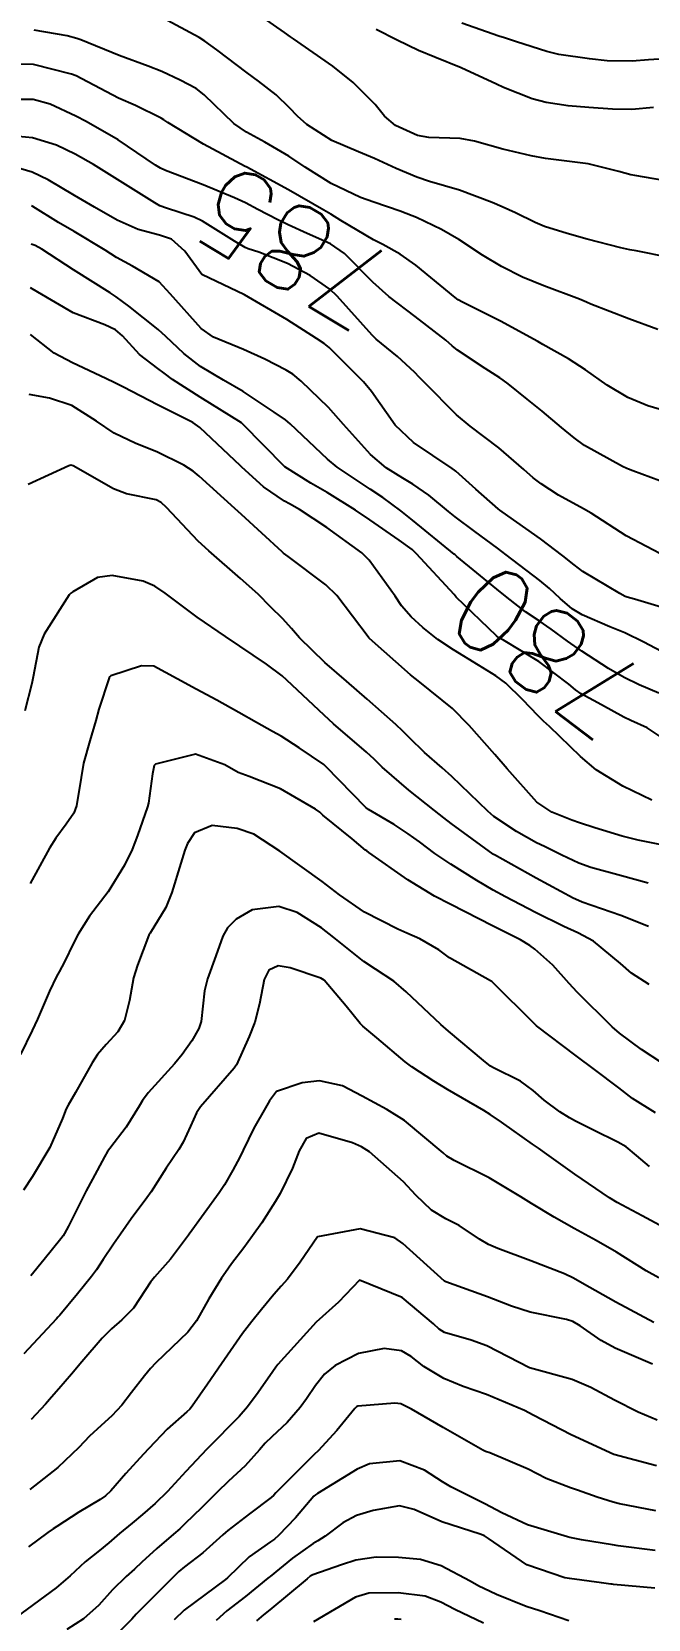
# Model space of a CAD drawing. Header units: metres. Extents: x 318500 to 325275, y 7408834 to 7428799.
# Drawn here: x 322427.6 to 322456.4, y 7422252.8 to 7422327.1 of the extents above; entities that cross this region are included whole.
import ezdxf
from ezdxf.enums import TextEntityAlignment as Align

# ---------------------------------------------------------------- set-up
doc = ezdxf.new("R2010")
doc.units = ezdxf.units.M
doc.header["$MEASUREMENT"] = 0
for name, color, linetype in [('Cotas', 45, 'Continuous'), ('Curvas de Nivel 1m', 11, 'Continuous'), ('Curvas de Nivel 5m', 15, 'Continuous'), ('Vias Primárias', 230, 'Continuous')]:
    doc.layers.add(name, color=color, linetype=linetype)
doc.styles.add('Style-STANDARD', font='STANDARD.shx')

msp = doc.modelspace()

# ---------------------------------------------------------------- linework, layer by layer
at = {"layer": 'Curvas de Nivel 1m', "flags": 128}
for points, elevation in [([(322457.623, 7422320.042), (322455.818, 7422320.346), (322455.628, 7422320.392), (322455.067, 7422320.546), (322453.635, 7422320.892), (322453.254, 7422320.948), (322451.638, 7422321.144), (322450.972, 7422321.268), (322449.644, 7422321.586), (322448.323, 7422321.961), (322447.652, 7422322.088), (322446.187, 7422322.127), (322445.653, 7422322.222), (322444.624, 7422322.686), (322444.104, 7422323.133), (322443.67, 7422323.673), (322442.645, 7422324.71), (322441.691, 7422325.468), (322439.855, 7422326.748), (322439.711, 7422326.844), (322439.425, 7422327.043), (322437.732, 7422328.232)], 789), ([(322457.424, 7422316.512), (322455.88, 7422316.832), (322455.583, 7422316.881), (322455.159, 7422316.969), (322453.588, 7422317.383), (322452.652, 7422317.636), (322451.594, 7422317.976), (322451.159, 7422318.16), (322450.238, 7422318.61), (322449.604, 7422318.896), (322449.137, 7422319.094), (322447.615, 7422319.669), (322446.208, 7422320.074), (322445.624, 7422320.272), (322444.653, 7422320.685), (322443.637, 7422321.143), (322442.884, 7422321.465), (322441.649, 7422321.987), (322440.473, 7422322.738), (322440.044, 7422323.125), (322439.668, 7422323.519), (322439.038, 7422324.124), (322438.21, 7422324.772), (322437.686, 7422325.158), (322436.262, 7422326.234), (322435.708, 7422326.638), (322435.437, 7422326.804), (322433.724, 7422327.734)], 788), ([(322464.924, 7422327.21), (322463.718, 7422326.931), (322463.313, 7422326.839), (322461.936, 7422326.457), (322461.767, 7422326.402), (322461.709, 7422326.378), (322460.262, 7422325.914), (322459.7, 7422325.845), (322458.35, 7422325.85), (322457.7, 7422325.847), (322456.457, 7422325.77), (322455.697, 7422325.705), (322454.527, 7422325.722), (322453.699, 7422325.81), (322452.266, 7422326.017), (322451.703, 7422326.148), (322450.281, 7422326.611), (322449.713, 7422326.796), (322449.459, 7422326.877), (322447.723, 7422327.475)], 791), ([(322456.892, 7422313.157), (322455.537, 7422313.643), (322453.763, 7422314.342), (322453.548, 7422314.43), (322453.228, 7422314.565), (322451.559, 7422315.199), (322450.565, 7422315.605), (322449.572, 7422316.096), (322448.694, 7422316.629), (322447.587, 7422317.356), (322446.77, 7422317.83), (322445.597, 7422318.388), (322445.398, 7422318.473), (322444.842, 7422318.681), (322443.606, 7422319.107), (322442.988, 7422319.327), (322441.619, 7422319.973), (322440.403, 7422320.738), (322439.638, 7422321.258), (322438.509, 7422321.906), (322437.654, 7422322.375), (322437.056, 7422322.786), (322435.673, 7422324.119), (322435.29, 7422324.42), (322434.545, 7422324.817), (322433.686, 7422325.211), (322433.057, 7422325.472), (322431.697, 7422325.972), (322429.895, 7422326.691), (322429.708, 7422326.765), (322429.262, 7422326.887), (322427.713, 7422327.143)], 787), ([(322457.481, 7422309.266), (322456.427, 7422309.584), (322455.491, 7422309.969), (322454.515, 7422310.55), (322453.507, 7422311.262), (322452.717, 7422311.777), (322451.519, 7422312.448), (322451.431, 7422312.504), (322451.284, 7422312.594), (322449.534, 7422313.537), (322447.757, 7422314.427), (322447.549, 7422314.54), (322447.407, 7422314.642), (322445.572, 7422316.167), (322444.845, 7422316.681), (322444.023, 7422317.132), (322443.587, 7422317.351), (322442.062, 7422318.248), (322441.598, 7422318.544), (322441.483, 7422318.606), (322441.269, 7422318.725), (322439.614, 7422319.677), (322437.666, 7422320.743), (322437.63, 7422320.763), (322437.59, 7422320.78), (322435.645, 7422321.818), (322433.977, 7422322.825), (322433.789, 7422322.956), (322433.662, 7422323.032), (322432.451, 7422323.631), (322431.671, 7422323.975), (322429.949, 7422324.877), (322429.682, 7422325.016), (322429.471, 7422325.096), (322427.69, 7422325.551), (322427.051, 7422325.558)], 786), ([(322457.311, 7422302.511), (322455.404, 7422303.498), (322453.774, 7422304.556), (322453.422, 7422304.766), (322452.249, 7422305.399), (322451.433, 7422305.93), (322451.063, 7422306.222), (322450.627, 7422306.602), (322449.455, 7422307.616), (322448.119, 7422308.634), (322447.478, 7422309.163), (322445.989, 7422310.663), (322445.749, 7422310.913), (322445.505, 7422311.163), (322444.722, 7422311.892), (322443.723, 7422312.697), (322443.523, 7422312.882), (322441.899, 7422314.717), (322441.555, 7422315.045), (322440.627, 7422315.671), (322439.572, 7422316.234), (322438.221, 7422316.77), (322437.732, 7422316.929), (322437.582, 7422316.993), (322437.089, 7422317.281), (322435.594, 7422318.216), (322435.197, 7422318.407), (322433.902, 7422318.825), (322433.602, 7422318.938), (322433.369, 7422319.069), (322431.62, 7422320.169), (322430.494, 7422320.871), (322429.637, 7422321.351), (322428.767, 7422321.769), (322427.648, 7422322.118), (322426.335, 7422322.244)], 784), ([(322457.363, 7422300.068), (322455.794, 7422300.534), (322455.464, 7422300.632), (322455.371, 7422300.668), (322455.116, 7422300.799), (322453.383, 7422301.84), (322452.971, 7422302.153), (322452.451, 7422302.574), (322451.401, 7422303.354), (322449.607, 7422304.617), (322449.498, 7422304.696), (322449.421, 7422304.765), (322448.371, 7422305.691), (322447.439, 7422306.528), (322447.377, 7422306.578), (322447.272, 7422306.643), (322445.458, 7422307.87), (322444.61, 7422308.683), (322443.493, 7422310.249), (322443.13, 7422310.704), (322441.516, 7422312.306), (322441.285, 7422312.49), (322440.927, 7422312.729), (322439.533, 7422313.625), (322437.55, 7422314.78), (322435.564, 7422315.717), (322434.771, 7422316.812), (322434.136, 7422317.373), (322433.587, 7422317.568), (322432.581, 7422317.836), (322431.594, 7422318.269), (322430.537, 7422318.871), (322429.608, 7422319.414), (322428.369, 7422320.148), (322427.624, 7422320.508), (322426.188, 7422320.932)], 783), ([(322457.332, 7422297.946), (322456.242, 7422298.526), (322455.346, 7422298.964), (322454.647, 7422299.251), (322453.359, 7422299.803), (322452.888, 7422300.093), (322452.325, 7422300.576), (322451.825, 7422301.041), (322451.372, 7422301.412), (322449.798, 7422302.614), (322449.394, 7422302.919), (322448.339, 7422303.698), (322447.416, 7422304.383), (322447.1, 7422304.645), (322446.177, 7422305.408), (322445.432, 7422305.914), (322444.961, 7422306.203), (322444.191, 7422306.689), (322443.449, 7422307.3), (322442.187, 7422308.713), (322441.482, 7422309.497), (322440.209, 7422310.739), (322439.819, 7422311.061), (322439.505, 7422311.255), (322438.505, 7422311.76), (322437.514, 7422312.209), (322436.108, 7422312.794), (322435.526, 7422313.195), (322434.073, 7422314.822), (322433.558, 7422315.38), (322432.312, 7422316.106), (322431.575, 7422316.522), (322431.033, 7422316.865), (322429.588, 7422317.729), (322428.853, 7422318.151), (322427.649, 7422318.909), (322427.6, 7422318.938)], 782), ([(322456.942, 7422296.151), (322456.024, 7422296.529), (322455.315, 7422296.872), (322454.579, 7422297.29), (322453.333, 7422298.102), (322452.668, 7422298.57), (322451.901, 7422299.134), (322451.349, 7422299.519), (322450.706, 7422299.952), (322449.842, 7422300.613), (322449.366, 7422301.002), (322447.489, 7422302.539), (322447.39, 7422302.622), (322447.369, 7422302.64), (322445.414, 7422304.241), (322444.866, 7422304.678), (322444.035, 7422305.3), (322443.43, 7422305.691), (322441.897, 7422306.715), (322441.446, 7422307.089), (322439.7, 7422308.747), (322439.473, 7422308.933), (322438.952, 7422309.284), (322437.492, 7422310.247), (322436.573, 7422310.789), (322435.506, 7422311.427), (322434.725, 7422312.025), (322433.877, 7422312.825), (322433.525, 7422313.149), (322432.152, 7422314.239), (322431.547, 7422314.68), (322431.274, 7422314.863), (322429.566, 7422315.946), (322428.082, 7422316.902), (322427.759, 7422317.084), (322427.582, 7422317.138)], 781), ([(322456.616, 7422291.143), (322455.249, 7422291.789), (322454.008, 7422292.553), (322453.269, 7422293.177), (322451.826, 7422294.582), (322451.547, 7422294.841), (322451.295, 7422295.078), (322450.554, 7422295.853), (322449.775, 7422296.613), (322449.315, 7422296.95), (322448.503, 7422297.447), (322447.333, 7422298.172), (322446.6, 7422298.651), (322445.893, 7422299.209), (322445.35, 7422299.709), (322444.908, 7422300.229), (322444.601, 7422300.681), (322443.385, 7422302.36), (322443.039, 7422302.704), (322441.408, 7422303.896), (322440.13, 7422304.739), (322439.667, 7422304.991), (322439.424, 7422305.123), (322438.451, 7422305.786), (322437.439, 7422306.712), (322437.374, 7422306.781), (322435.467, 7422308.573), (322435.133, 7422308.805), (322433.482, 7422309.631), (322431.896, 7422310.452), (322431.497, 7422310.65), (322431.076, 7422310.864), (322429.507, 7422311.599), (322428.661, 7422312.042), (322427.548, 7422312.91)], 779), ([(322457.215, 7422289.02), (322455.965, 7422289.276), (322455.219, 7422289.461), (322453.938, 7422289.838), (322453.225, 7422290.074), (322452.864, 7422290.203), (322451.933, 7422290.579), (322451.237, 7422291.043), (322449.849, 7422292.611), (322449.27, 7422293.277), (322448.061, 7422294.632), (322447.292, 7422295.431), (322445.753, 7422296.663), (322445.315, 7422297.005), (322443.401, 7422298.699), (322443.374, 7422298.733), (322443.341, 7422298.784), (322441.88, 7422300.715), (322441.367, 7422301.209), (322439.594, 7422302.539), (322439.389, 7422302.694), (322439.322, 7422302.751), (322437.416, 7422304.505), (322437.11, 7422304.783), (322435.435, 7422306.288), (322435.159, 7422306.526), (322434.721, 7422306.811), (322433.449, 7422307.429), (322432.48, 7422307.819), (322431.462, 7422308.31), (322430.635, 7422308.868), (322429.481, 7422309.604), (322428.436, 7422309.946), (322427.488, 7422310.109)], 778), ([(322456.448, 7422287.265), (322455.196, 7422287.598), (322453.762, 7422287.994), (322453.204, 7422288.19), (322452.395, 7422288.572), (322451.595, 7422288.965), (322451.216, 7422289.151), (322450.287, 7422289.67), (322449.228, 7422290.38), (322448.935, 7422290.623), (322447.254, 7422292.248), (322446.808, 7422292.647), (322445.974, 7422293.367), (322445.274, 7422294.056), (322444.97, 7422294.368), (322444.641, 7422294.68), (322443.297, 7422295.865), (322442.328, 7422296.71), (322441.323, 7422297.572), (322440.13, 7422298.738), (322439.763, 7422299.162), (322439.349, 7422299.618), (322438.78, 7422300.185), (322438.19, 7422300.768), (322437.371, 7422301.508), (322435.885, 7422302.795), (322435.397, 7422303.251), (322433.911, 7422304.823), (322433.664, 7422305.068), (322433.424, 7422305.181), (322432.039, 7422305.463), (322431.428, 7422305.705), (322429.541, 7422306.777), (322429.439, 7422306.803), (322429.335, 7422306.778), (322427.43, 7422305.898)], 777), ([(322456.45, 7422285.231), (322455.168, 7422285.749), (322453.36, 7422286.376), (322453.178, 7422286.444), (322452.933, 7422286.564), (322451.194, 7422287.493), (322449.249, 7422288.579), (322449.21, 7422288.603), (322449.182, 7422288.62), (322447.224, 7422290.05), (322446.887, 7422290.306), (322446.445, 7422290.652), (322445.244, 7422291.607), (322444, 7422292.689), (322443.625, 7422293.056), (322443.267, 7422293.385), (322441.726, 7422294.716), (322441.286, 7422295.112), (322439.543, 7422296.747), (322439.313, 7422296.953), (322438.587, 7422297.495), (322437.333, 7422298.342), (322436.664, 7422298.787), (322435.349, 7422299.695), (322434.713, 7422300.169), (322433.845, 7422300.823), (322433.365, 7422301.141), (322432.823, 7422301.383), (322431.372, 7422301.646), (322430.682, 7422301.556), (322429.534, 7422300.878), (322429.426, 7422300.813), (322429.359, 7422300.747), (322428.184, 7422298.897), (322427.943, 7422298.288), (322427.674, 7422296.905), (322427.611, 7422296.6), (322427.286, 7422295.323)], 776), ([(322457.075, 7422278.862), (322456.134, 7422279.475), (322455.096, 7422280.242), (322454.752, 7422280.543), (322453.124, 7422282.159), (322452.748, 7422282.566), (322451.985, 7422283.424), (322451.146, 7422284.173), (322450.901, 7422284.348), (322450.472, 7422284.6), (322449.16, 7422285.268), (322447.881, 7422285.921), (322447.175, 7422286.276), (322446.446, 7422286.651), (322445.191, 7422287.417), (322443.366, 7422288.698), (322443.274, 7422288.763), (322443.211, 7422288.805), (322442.588, 7422289.335), (322441.227, 7422290.433), (322441.077, 7422290.571), (322440.882, 7422290.725), (322439.244, 7422291.671), (322437.774, 7422292.25), (322437.255, 7422292.439), (322436.642, 7422292.786), (322435.265, 7422293.295), (322433.396, 7422292.828), (322433.335, 7422292.753), (322433.253, 7422292.364), (322433.06, 7422291.004), (322433.017, 7422290.832), (322432.554, 7422289.492), (322432.299, 7422288.839), (322431.937, 7422288.098), (322431.18, 7422286.85), (322430.306, 7422285.719), (322429.77, 7422284.871), (322429.561, 7422284.457), (322429.13, 7422283.572), (322428.889, 7422283.118), (322428.756, 7422282.885), (322428.437, 7422282.214), (322427.88, 7422280.898), (322427.628, 7422280.366), (322427.075, 7422279.244)], 774), ([(322456.787, 7422276.514), (322455.712, 7422277.186), (322455.061, 7422277.679), (322453.928, 7422278.551), (322453.079, 7422279.19), (322451.22, 7422280.588), (322451.101, 7422280.69), (322449.176, 7422282.619), (322449.148, 7422282.638), (322449.13, 7422282.652), (322449.06, 7422282.691), (322447.141, 7422283.769), (322446.643, 7422284.145), (322445.765, 7422284.661), (322445.154, 7422284.921), (322444.724, 7422285.109), (322443.168, 7422285.909), (322442.009, 7422286.712), (322441.189, 7422287.334), (322439.21, 7422288.75), (322437.992, 7422289.542), (322437.216, 7422289.814), (322436.043, 7422289.962), (322435.212, 7422289.619), (322434.89, 7422289.119), (322434.77, 7422288.806), (322434.578, 7422288.194), (322434.161, 7422286.815), (322433.874, 7422286.114), (322433.151, 7422284.927), (322433.111, 7422284.87), (322433.089, 7422284.831), (322432.553, 7422283.419), (322432.371, 7422282.838), (322432.174, 7422281.775), (322431.949, 7422280.842), (322431.636, 7422280.301), (322431.083, 7422279.711), (322430.682, 7422279.25), (322430.435, 7422278.86), (322429.646, 7422277.462), (322429.309, 7422276.876), (322429.222, 7422276.703), (322429.041, 7422276.255), (322428.445, 7422274.889), (322427.643, 7422273.543), (322427.227, 7422272.906)], 773), ([(322456.498, 7422274.004), (322455.887, 7422274.527), (322455.41, 7422274.919), (322455.029, 7422275.148), (322453.886, 7422275.703), (322453.043, 7422276.12), (322452.761, 7422276.28), (322452.308, 7422276.571), (322451.581, 7422277.108), (322451.06, 7422277.555), (322450.463, 7422277.998), (322449.202, 7422278.618), (322449.071, 7422278.693), (322448.737, 7422278.961), (322447.095, 7422280.336), (322446.741, 7422280.645), (322445.123, 7422282.181), (322444.544, 7422282.679), (322443.685, 7422283.241), (322443.139, 7422283.59), (322441.737, 7422284.714), (322441.157, 7422285.164), (322440.02, 7422285.885), (322439.171, 7422286.171), (322437.922, 7422286.009), (322437.162, 7422285.569), (322436.762, 7422285.17), (322436.537, 7422284.779), (322436.216, 7422283.859), (322435.819, 7422282.79), (322435.691, 7422282.222), (322435.531, 7422280.794), (322435.425, 7422280.465), (322435.086, 7422279.884), (322434.635, 7422279.248), (322434.276, 7422278.812), (322433.056, 7422277.446), (322432.788, 7422277.098), (322432.637, 7422276.834), (322432.025, 7422275.851), (322431.256, 7422274.848), (322431.155, 7422274.711), (322431.014, 7422274.464), (322430.443, 7422273.414), (322430.147, 7422272.863), (322429.322, 7422271.223), (322429.142, 7422270.877), (322429.077, 7422270.769), (322428.966, 7422270.627), (322428.179, 7422269.664), (322427.564, 7422268.901)], 772), ([(322456.977, 7422271.26), (322456.165, 7422271.705), (322454.988, 7422272.33), (322454.631, 7422272.544), (322453.006, 7422273.645), (322451.707, 7422274.58), (322451.303, 7422274.864), (322451.027, 7422275.048), (322449.577, 7422276.077), (322449.047, 7422276.44), (322448.751, 7422276.623), (322447.06, 7422277.612), (322446.417, 7422278.003), (322445.378, 7422278.665), (322445.073, 7422278.895), (322443.754, 7422280.02), (322443.098, 7422280.571), (322442.975, 7422280.692), (322442.31, 7422281.504), (322441.283, 7422282.718), (322441.131, 7422282.822), (322439.696, 7422283.302), (322439.136, 7422283.388), (322438.703, 7422283.185), (322438.481, 7422282.756), (322438.263, 7422281.608), (322438.045, 7422280.761), (322437.768, 7422280.085), (322437.182, 7422278.769), (322437.143, 7422278.695), (322437.068, 7422278.598), (322435.493, 7422276.793), (322435.318, 7422276.524), (322435.036, 7422275.889), (322434.687, 7422275.143), (322434.483, 7422274.808), (322433.891, 7422273.932), (322433.194, 7422272.827), (322432.987, 7422272.537), (322432.257, 7422271.557), (322431.756, 7422270.842), (322431.433, 7422270.375), (322430.952, 7422269.662), (322430.632, 7422269.168), (322430.403, 7422268.858), (322429.739, 7422268.056), (322428.913, 7422267.056), (322428.833, 7422266.959), (322428.762, 7422266.882), (322427.237, 7422265.248)], 771), ([(322456.711, 7422266.715), (322454.927, 7422267.665), (322453.358, 7422268.554), (322452.943, 7422268.785), (322452.532, 7422268.98), (322450.955, 7422269.598), (322449.402, 7422270.167), (322448.966, 7422270.354), (322448.548, 7422270.616), (322447.599, 7422271.253), (322446.979, 7422271.566), (322446.302, 7422271.969), (322445.569, 7422272.661), (322444.999, 7422273.289), (322443.41, 7422274.686), (322443.023, 7422274.92), (322442.612, 7422275.111), (322441.033, 7422275.56), (322440.448, 7422275.309), (322440.116, 7422274.734), (322439.809, 7422273.936), (322439.222, 7422272.747), (322438.986, 7422272.348), (322438.361, 7422271.372), (322437.932, 7422270.76), (322437.524, 7422270.202), (322436.95, 7422269.458), (322436.661, 7422269.057), (322436.474, 7422268.777), (322435.893, 7422267.818), (322435.305, 7422266.794), (322434.905, 7422266.256), (322433.416, 7422264.822), (322433.159, 7422264.553), (322432.881, 7422264.21), (322432.275, 7422263.43), (322431.815, 7422262.84), (322431.353, 7422262.344), (322430.846, 7422261.9), (322430.301, 7422261.395), (322429.802, 7422260.865), (322428.821, 7422259.933), (322427.517, 7422258.899)], 769), ([(322456.641, 7422264.764), (322454.9, 7422265.51), (322454.236, 7422265.873), (322453.262, 7422266.555), (322452.913, 7422266.758), (322452.62, 7422266.858), (322450.919, 7422267.201), (322450.045, 7422267.477), (322448.929, 7422267.908), (322446.971, 7422268.608), (322446.94, 7422268.622), (322446.918, 7422268.64), (322444.966, 7422270.412), (322444.596, 7422270.674), (322442.974, 7422271.091), (322440.97, 7422270.72), (322440.156, 7422269.527), (322439.562, 7422268.741), (322439.275, 7422268.405), (322438.929, 7422268.013), (322438.349, 7422267.325), (322437.895, 7422266.76), (322437.468, 7422266.201), (322436.896, 7422265.39), (322436.481, 7422264.776), (322435.829, 7422263.832), (322435.109, 7422262.796), (322434.993, 7422262.663), (322434.856, 7422262.536), (322433.937, 7422261.721), (322433.089, 7422260.826), (322432.827, 7422260.549), (322432.002, 7422259.655), (322431.305, 7422258.845), (322431.051, 7422258.603), (322430.804, 7422258.432), (322429.815, 7422257.845), (322428.784, 7422257.172), (322428.61, 7422257.055), (322428.36, 7422256.886), (322427.447, 7422256.222)], 768), ([(322456.855, 7422262.149), (322455.97, 7422262.519), (322454.868, 7422263.082), (322453.753, 7422263.671), (322452.882, 7422264.04), (322450.89, 7422264.59), (322448.9, 7422265.626), (322448.168, 7422265.887), (322446.906, 7422266.244), (322446.658, 7422266.394), (322446.4, 7422266.648), (322444.928, 7422267.879), (322442.94, 7422268.69), (322441.961, 7422267.667), (322440.91, 7422266.72), (322439.119, 7422264.747), (322439.018, 7422264.618), (322438.885, 7422264.424), (322438.191, 7422263.436), (322437.697, 7422262.762), (322437.307, 7422262.311), (322436.846, 7422261.842), (322436.311, 7422261.305), (322435.802, 7422260.785), (322434.819, 7422259.738), (322433.955, 7422258.813), (322433.379, 7422258.243), (322432.793, 7422257.729), (322432.301, 7422257.321), (322431.715, 7422256.841), (322431.212, 7422256.407), (322430.768, 7422256.042), (322430.107, 7422255.512), (322429.401, 7422254.87), (322428.744, 7422254.297), (322426.86, 7422252.908)], 767), ([(322456.825, 7422260.001), (322454.83, 7422260.53), (322452.843, 7422261.454), (322451.06, 7422262.384), (322450.858, 7422262.49), (322450.654, 7422262.592), (322448.871, 7422263.341), (322447.786, 7422263.717), (322446.882, 7422264.091), (322445.945, 7422264.654), (322445.347, 7422265.116), (322444.897, 7422265.387), (322444.084, 7422265.493), (322442.896, 7422265.265), (322441.798, 7422264.706), (322441.305, 7422264.293), (322440.876, 7422263.761), (322440.457, 7422263.135), (322440.169, 7422262.73), (322439.558, 7422262.03), (322438.839, 7422261.358), (322438.527, 7422261.061), (322438.258, 7422260.756), (322437.583, 7422260.002), (322436.815, 7422259.283), (322436.281, 7422258.778), (322435.542, 7422258.046), (322434.788, 7422257.309), (322434.526, 7422257.062), (322434.233, 7422256.808), (322433.449, 7422256.141), (322432.76, 7422255.505), (322432.41, 7422255.179), (322432.026, 7422254.837), (322431.386, 7422254.201), (322430.736, 7422253.485), (322430.033, 7422252.86), (322429.245, 7422252.349)], 766), ([(322456.773, 7422256.047), (322455.03, 7422256.273), (322454.777, 7422256.31), (322453.32, 7422256.552), (322452.781, 7422256.654), (322452.661, 7422256.683), (322450.79, 7422257.25), (322449.589, 7422257.812), (322448.804, 7422258.233), (322448.021, 7422258.622), (322447.21, 7422259.03), (322446.816, 7422259.265), (322445.979, 7422259.81), (322444.826, 7422260.234), (322443.405, 7422260.104), (322442.822, 7422259.854), (322440.966, 7422258.718), (322440.875, 7422258.653), (322440.808, 7422258.59), (322439.942, 7422257.583), (322439.148, 7422256.744), (322438.953, 7422256.572), (322438.776, 7422256.454), (322437.773, 7422255.752), (322436.769, 7422254.77), (322436.675, 7422254.697), (322434.735, 7422253.259), (322434.273, 7422252.807)], 764), ([(322456.748, 7422254.287), (322454.818, 7422254.461), (322454.749, 7422254.469), (322454.696, 7422254.477), (322454.251, 7422254.537), (322452.753, 7422254.741), (322452.546, 7422254.77), (322450.762, 7422255.377), (322448.97, 7422256.608), (322448.782, 7422256.734), (322448.584, 7422256.812), (322446.791, 7422257.395), (322445.49, 7422257.969), (322444.802, 7422258.134), (322443.57, 7422257.911), (322442.795, 7422257.689), (322442.153, 7422257.336), (322441.328, 7422256.712), (322440.991, 7422256.502), (322440.775, 7422256.38), (322439.808, 7422255.691), (322438.751, 7422254.836), (322438.704, 7422254.797), (322438.648, 7422254.751), (322437.599, 7422253.904), (322436.735, 7422253.23), (322436.236, 7422252.777)], 763), ([(322452.732, 7422252.76), (322451.379, 7422253.223), (322450.738, 7422253.435), (322449.353, 7422253.995), (322448.747, 7422254.271), (322448.518, 7422254.384), (322448.116, 7422254.62), (322446.76, 7422255.336), (322445.794, 7422255.626), (322444.766, 7422255.725), (322443.717, 7422255.729), (322442.764, 7422255.594), (322442.089, 7422255.371), (322440.753, 7422254.903), (322440.634, 7422254.84), (322440.492, 7422254.724), (322438.735, 7422253.266), (322438.448, 7422253.037), (322438.115, 7422252.756)], 762), ([(322448.73, 7422252.642), (322447.392, 7422253.285), (322446.74, 7422253.637), (322446.008, 7422253.916), (322444.744, 7422254.072), (322443.379, 7422254.048), (322442.742, 7422253.858), (322440.792, 7422252.719)], 761)]:
    msp.add_lwpolyline(points, dxfattribs=dict(at, elevation=elevation))
at = {"layer": 'Curvas de Nivel 5m', "flags": 128}
for points, elevation in [([(322456.682, 7422323.537), (322455.669, 7422323.441), (322454.768, 7422323.45), (322453.67, 7422323.531), (322452.702, 7422323.606), (322451.672, 7422323.761), (322451.015, 7422323.941), (322449.678, 7422324.464), (322449.342, 7422324.623), (322447.691, 7422325.39), (322446.467, 7422325.89), (322445.703, 7422326.203), (322444.697, 7422326.685), (322443.717, 7422327.179)], 790), ([(322456.991, 7422306.072), (322455.723, 7422306.536), (322455.516, 7422306.614), (322455.442, 7422306.645), (322455.234, 7422306.752), (322453.458, 7422307.73), (322452.978, 7422308.082), (322452.393, 7422308.576), (322451.481, 7422309.329), (322450.787, 7422309.898), (322449.884, 7422310.614), (322449.659, 7422310.776), (322449.503, 7422310.886), (322448.808, 7422311.326), (322447.515, 7422312.18), (322447.267, 7422312.393), (322446.981, 7422312.648), (322445.536, 7422313.752), (322444.308, 7422314.689), (322443.56, 7422315.359), (322442.235, 7422316.713), (322441.584, 7422317.157), (322440.494, 7422317.641), (322439.593, 7422318.043), (322439.115, 7422318.277), (322438.182, 7422318.771), (322437.604, 7422319.073), (322437.083, 7422319.31), (322435.617, 7422319.919), (322433.866, 7422320.587), (322433.628, 7422320.689), (322433.394, 7422320.834), (322431.647, 7422322.018), (322430.156, 7422322.875), (322429.662, 7422323.128), (322428.461, 7422323.691), (322427.67, 7422323.913), (322426.648, 7422323.904)], 785), ([(322457.281, 7422293.93), (322456.388, 7422294.524), (322455.622, 7422294.863), (322455.295, 7422295.016), (322454.256, 7422295.595), (322453.305, 7422296.106), (322453.038, 7422296.294), (322452.733, 7422296.569), (322451.326, 7422297.631), (322449.669, 7422298.615), (322449.458, 7422298.735), (322449.342, 7422298.827), (322447.465, 7422300.639), (322447.362, 7422300.752), (322445.605, 7422302.667), (322445.393, 7422302.857), (322444.787, 7422303.292), (322443.413, 7422304.244), (322442.746, 7422304.707), (322441.428, 7422305.536), (322440.668, 7422305.967), (322439.44, 7422306.734), (322437.469, 7422308.74), (322437.416, 7422308.781), (322435.488, 7422309.98), (322434.185, 7422310.82), (322433.792, 7422311.115), (322433.505, 7422311.332), (322432.653, 7422311.984), (322431.852, 7422312.855), (322431.524, 7422313.136), (322431.024, 7422313.369), (322429.536, 7422313.932), (322427.889, 7422314.905), (322427.553, 7422315.093)], 780), ([(322456.49, 7422282.52), (322455.654, 7422283.051), (322455.14, 7422283.499), (322453.887, 7422284.553), (322453.156, 7422284.934), (322452.492, 7422285.238), (322451.17, 7422285.893), (322449.76, 7422286.611), (322449.185, 7422286.933), (322448.432, 7422287.386), (322447.203, 7422288.15), (322446.457, 7422288.651), (322445.737, 7422289.184), (322445.219, 7422289.572), (322444.551, 7422290.008), (322443.356, 7422290.698), (322443.231, 7422290.796), (322441.357, 7422292.719), (322441.261, 7422292.803), (322440.118, 7422293.587), (322439.274, 7422294.126), (322438.87, 7422294.35), (322438.111, 7422294.768), (322437.287, 7422295.239), (322436.267, 7422295.819), (322435.303, 7422296.334), (322434.412, 7422296.813), (322433.319, 7422297.414), (322432.736, 7422297.422), (322431.311, 7422296.952), (322431.259, 7422296.913), (322431.23, 7422296.861), (322430.751, 7422295.395), (322430.604, 7422294.86), (322430.32, 7422293.914), (322430.028, 7422292.868), (322429.919, 7422292.201), (322429.704, 7422290.873), (322429.567, 7422290.533), (322429.217, 7422290.024), (322428.733, 7422289.361), (322428.434, 7422288.891), (322427.525, 7422287.246)], 775), ([(322456.944, 7422268.797), (322456.339, 7422269.13), (322454.962, 7422269.993), (322454.007, 7422270.55), (322452.975, 7422271.102), (322452.037, 7422271.631), (322450.987, 7422272.276), (322450.481, 7422272.595), (322449.003, 7422273.477), (322447.369, 7422274.281), (322447.018, 7422274.494), (322446.849, 7422274.643), (322445.042, 7422276.164), (322444.221, 7422276.678), (322443.056, 7422277.298), (322442.144, 7422277.787), (322441.063, 7422278.015), (322440.256, 7422277.926), (322439.058, 7422277.522), (322438.724, 7422277.083), (322438.536, 7422276.755), (322437.999, 7422275.797), (322437.498, 7422274.765), (322437.334, 7422274.448), (322437.006, 7422273.835), (322436.62, 7422273.151), (322436.378, 7422272.779), (322434.97, 7422270.843), (322434.94, 7422270.8), (322434.09, 7422269.675), (322433.343, 7422268.824), (322433.16, 7422268.603), (322432.931, 7422268.24), (322432.367, 7422267.387), (322431.823, 7422266.841), (322431.332, 7422266.42), (322430.901, 7422265.983), (322429.944, 7422264.864), (322429.462, 7422264.29), (322428.871, 7422263.608), (322428.532, 7422263.218), (322428.256, 7422262.889), (322427.578, 7422262.17)], 770), ([(322456.801, 7422257.91), (322455.097, 7422258.236), (322454.807, 7422258.305), (322454.06, 7422258.541), (322453.134, 7422258.876), (322452.814, 7422258.98), (322451.662, 7422259.421), (322450.823, 7422259.849), (322449.034, 7422260.608), (322448.831, 7422260.681), (322448.705, 7422260.739), (322446.847, 7422261.802), (322445.373, 7422262.662), (322444.863, 7422262.902), (322444.596, 7422262.941), (322442.862, 7422262.802), (322442.789, 7422262.763), (322442.724, 7422262.692), (322441.883, 7422261.666), (322440.998, 7422260.717), (322440.828, 7422260.552), (322439.026, 7422258.747), (322438.922, 7422258.635), (322438.807, 7422258.527), (322437.787, 7422257.768), (322436.783, 7422256.99), (322436.667, 7422256.886), (322436.551, 7422256.773), (322435.615, 7422255.94), (322434.757, 7422255.288), (322434.485, 7422255.073), (322434.213, 7422254.808), (322432.735, 7422253.319), (322432.493, 7422253.072), (322432.287, 7422252.834), (322431.507, 7422252.053)], 765), ([(322444.879, 7422252.816), (322444.732, 7422252.842), (322444.571, 7422252.832)], 760)]:
    msp.add_lwpolyline(points, dxfattribs=dict(at, elevation=elevation))
at = {"layer": 'Vias Primárias'}
for points in [[(323715.644, 7420145.548, 0), (323709.04, 7420132.939)], [(323831.088, 7420001.787, 0), (323833.844, 7420008.443, 0.220888)]]:
    msp.add_lwpolyline(points, format="xyb", dxfattribs=at)

# ---------------------------------------------------------------- texts
at = {"layer": 'Cotas', "style": 'Style-STANDARD'}
for s, rotation, p in [('785', 149.02872, (322439.851, 7422316.984, 785)), ('780', 142.92218, (322451.687, 7422298.099, 780))]:
    msp.add_text(s, height=4, rotation=rotation, dxfattribs=at).set_placement(p, align=Align.MIDDLE_CENTER)

doc.saveas('drawing.dxf')
